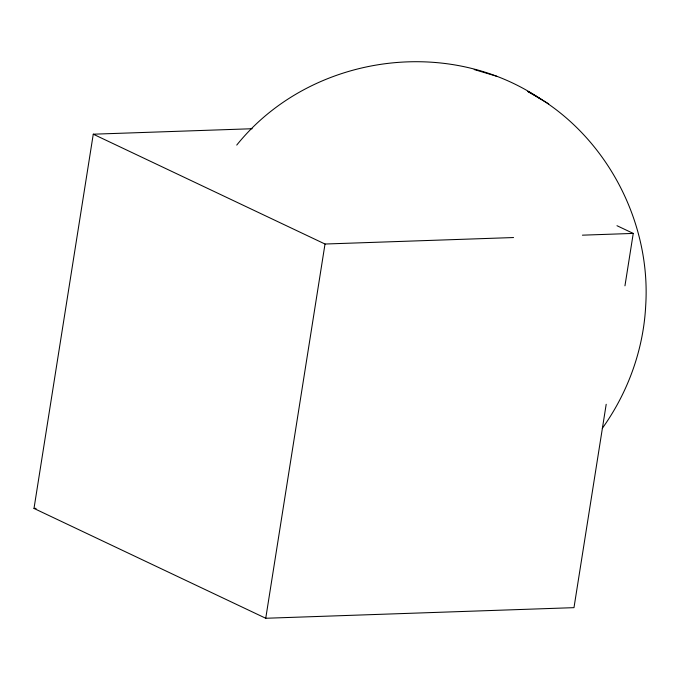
<?xml version="1.0" encoding="UTF-8"?>
<svg xmlns="http://www.w3.org/2000/svg" width="680" height="680" viewBox="0 0 680 680"><rect width="100%" height="100%" fill="white"/><g stroke="black" fill="none" stroke-linecap="round" stroke-linejoin="round"><path stroke-width="1.02" d="M606.194 404.286L573.979 607.656L265.744 618.264L34 508.436L93.27 134.198L252.161 128.732M265.744 618.264L325.014 244.026L93.27 134.198M624.954 285.829L633.25 233.418L616.972 225.7M602.31 428.324C627.81 392.768 643.348 350.064 645.66 306.315L645.796 304.079C650.649 218.518 603.611 131.954 527.799 91.443L548.726 103.853M236.742 145.078C308.661 55.666 446.531 34.502 541.365 99.535M325.014 244.026L513.562 237.541M582.412 235.169L633.25 233.418M34 508.436L36.117 508.36M496.706 76.27L474.198 69.547"/></g></svg>
